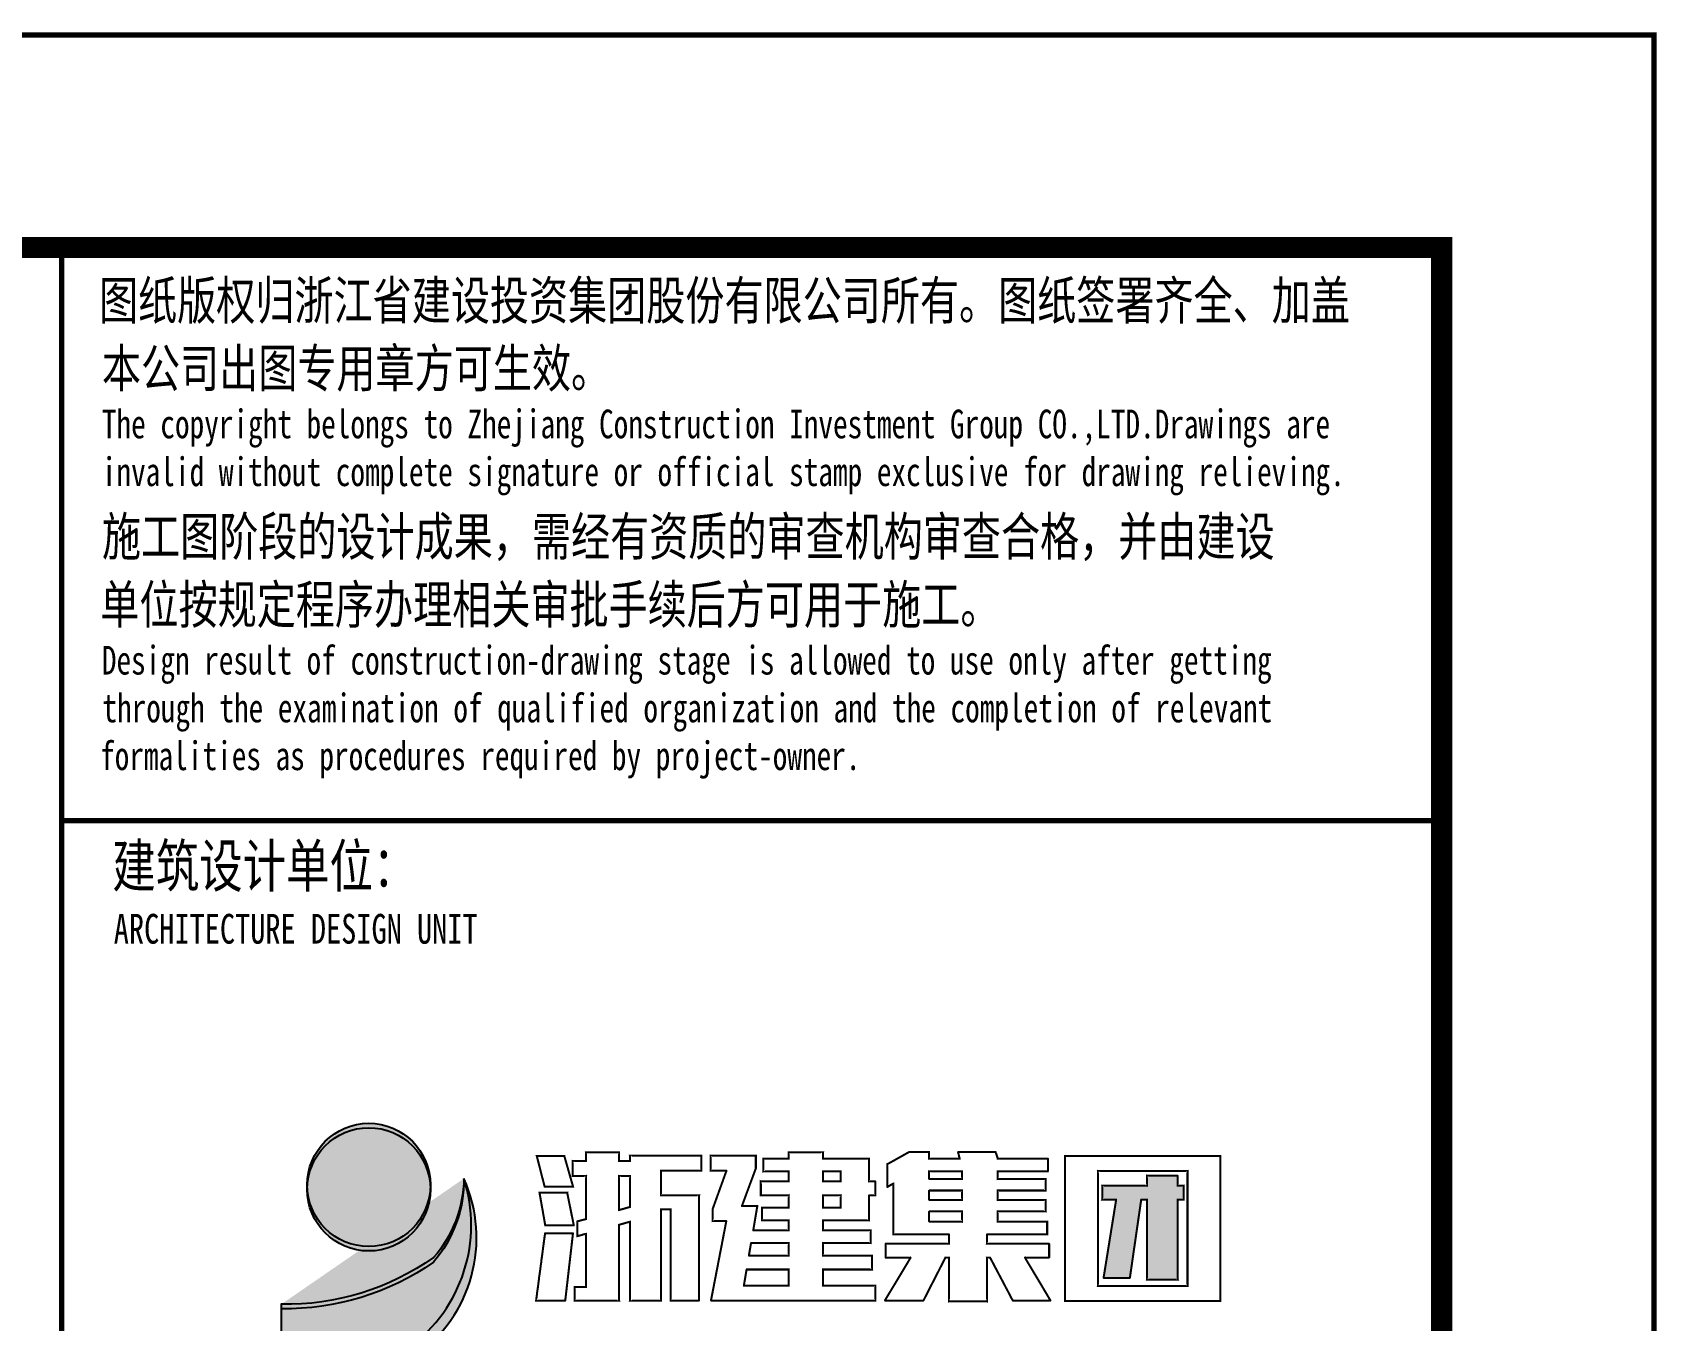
# Model space of a CAD drawing. Extents: x 1738711 to 2346805, y 1189731 to 2516152.
# Drawn here: x 2252608 to 2264082, y 2128229 to 2137328 of the extents above; entities that cross this region are included whole.
import ezdxf
from ezdxf.enums import TextEntityAlignment as Align

# ---------------------------------------------------------------- set-up
doc = ezdxf.new("R2010")
doc.units = 0
doc.header["$LTSCALE"] = 1000
doc.header["$MEASUREMENT"] = 0
doc.layers.add('A-文字', color=7, linetype='Continuous')
doc.layers.add('TK', color=4, linetype='Continuous')
doc.styles.add('宋体', font='SIMSUN.TTF', dxfattribs={"width": 0.75})

# ---------------------------------------------------------------- blocks, each defined once
blk = doc.blocks.new('资质')
h = blk.add_hatch(color=1)
h.dxf.hatch_style = 1
edge = h.paths.add_edge_path()
edge.add_arc((1696.9, 4285.2), 290.3, 0, 360)
h = blk.add_hatch(color=1)
h.dxf.hatch_style = 1
edge = h.paths.add_edge_path()
edge.add_arc((1696.9, 4264.3), 290.3, 0, 360)
h = blk.add_hatch(color=172)
h.dxf.hatch_style = 1
edge = h.paths.add_edge_path()
edge.add_arc((1560.4, 4325.6), 584.4, 319.08682, 358.98375, ccw=False)
edge.add_arc((1304.6, 4938.1), 1215.3, 269.04912, 305.02516, ccw=False)
edge.add_line((1284.4, 3722.9), (1284.4, 3353.1))
edge.add_arc((1232.4, 4706.2), 1354.1, 272.20271, 299.02393)
edge.add_arc((1467.3, 4095.8), 712.1, 306.34315, 377.9475)
h = blk.add_hatch(color=172)
h.dxf.hatch_style = 1
edge = h.paths.add_edge_path()
edge.add_arc((1548.5, 4309), 596.4, -40.47515, 0.59597, ccw=False)
edge.add_arc((1304.6, 4917.2), 1215.3, 269.04912, 305.02516, ccw=False)
edge.add_line((1284.4, 3702), (1284.4, 3332.2))
edge.add_arc((1298.6, 4692.8), 1360.7, 269.4018, 296.99367)
edge.add_arc((1525.2, 4036.2), 679.6, 305.13111, 384.24689)
at = {"layer": 'A-文字'}
h = blk.add_hatch(color=256, dxfattribs=at)
h.dxf.hatch_style = 1
h.paths.add_polyline_path([(5507.1, 4216.2), (5518.1, 4216.2), (5523.6, 4216.2), (5534.1, 4216.2), (5535.2, 4217.3), (5535.2, 4242.5), (5535.2, 4255.3), (5535.2, 4280.4), (5534.1, 4281.5), (5523.8, 4281.5), (5518.5, 4281.5), (5507.1, 4281.5), (5507.1, 4300.2), (5507.1, 4309.2), (5507.1, 4327.2), (5505.5, 4328.9), (5448.8, 4328.9), (5420.5, 4328.9), (5363.8, 4328.9), (5363.7, 4328.3), (5362.4, 4327.6), (5362.4, 4309.8), (5362.4, 4300.6), (5362.4, 4281.5), (5278, 4281.5), (5236.2, 4281.5), (5152.8, 4281.5), (5151.7, 4280.4), (5151.7, 4255.5), (5151.7, 4242.9), (5151.7, 4217.5), (5152.3, 4217.4), (5153, 4216.2), (5178.3, 4216.2), (5191.2, 4216.2), (5217.1, 4216.2), (5217.1, 4214.5), (5216.7, 4212.8), (5215.9, 4208), (5215.5, 4205.6), (5214.7, 4200.8), (5214.5, 4199), (5214.3, 4198), (5214.1, 4196.2), (5213, 4189.8), (5212.5, 4186.6), (5211.4, 4180.2), (5211.1, 4178.3), (5211, 4177.4), (5210.7, 4175.5), (5209.7, 4169.1), (5209.1, 4165.9), (5208.1, 4159.5), (5207.8, 4157.6), (5207.7, 4156.7), (5207.4, 4154.8), (5206.6, 4150), (5206.2, 4147.6), (5205.4, 4142.8), (5205.1, 4141), (5205, 4140), (5204.7, 4138.2), (5203.7, 4131.8), (5203.1, 4128.6), (5202.1, 4122.2), (5201.8, 4120.3), (5201.7, 4119.4), (5201.4, 4117.5), (5200.3, 4111.1), (5199.8, 4107.9), (5198.7, 4101.5), (5198.5, 4099.6), (5198.3, 4098.7), (5198.1, 4096.8), (5197, 4090.4), (5196.5, 4087.2), (5195.4, 4080.8), (5195.1, 4078.9), (5195, 4078), (5194.7, 4076.1), (5193.9, 4071.3), (5193.5, 4068.9), (5192.7, 4064.1), (5192.5, 4062.3), (5192.3, 4061.3), (5192.1, 4059.5), (5191, 4053.1), (5190.5, 4049.9), (5189.4, 4043.5), (5189.1, 4041.6), (5189, 4040.7), (5188.7, 4038.8), (5187.7, 4032.4), (5187.1, 4029.2), (5186.1, 4022.8), (5185.8, 4020.9), (5185.7, 4020), (5185.4, 4018.1), (5184.3, 4011.7), (5183.8, 4008.5), (5182.7, 4002.1), (5182.5, 4000.3), (5182.3, 3999.3), (5182.1, 3997.5), (5181, 3991.1), (5180.5, 3987.9), (5179.4, 3981.5), (5179.1, 3979.6), (5179, 3978.7), (5178.7, 3976.8), (5177.9, 3972), (5177.5, 3969.6), (5176.7, 3964.8), (5176.5, 3962.9), (5176.3, 3962), (5176.1, 3960.1), (5175, 3953.7), (5174.5, 3950.5), (5173.4, 3944.1), (5173.1, 3942.2), (5173, 3941.3), (5172.7, 3939.4), (5171.7, 3933), (5171.1, 3929.8), (5170.1, 3923.4), (5169.8, 3921.6), (5169.7, 3920.6), (5169.4, 3918.8), (5168.3, 3912.4), (5167.8, 3909.2), (5166.7, 3902.8), (5166.5, 3900.9), (5166.3, 3900), (5166.1, 3898.1), (5165.3, 3893.3), (5164.9, 3890.9), (5164.1, 3886.1), (5163.8, 3884.2), (5163.7, 3883.3), (5163.4, 3881.4), (5162.3, 3875), (5161.8, 3871.8), (5160.7, 3865.4), (5160.5, 3863.6), (5160.3, 3862.6), (5160.1, 3860.8), (5159.5, 3857.6), (5159.3, 3856), (5158.7, 3852.8), (5158, 3850.8), (5158, 3849.3), (5159.1, 3847.4), (5207.7, 3847.4), (5232.1, 3847.4), (5280.8, 3847.4), (5282.1, 3848.8), (5284, 3861.8), (5284.9, 3868.4), (5286.8, 3881.4), (5287, 3883), (5287.2, 3883.8), (5287.4, 3885.4), (5290.4, 3906), (5291.8, 3916.2), (5294.8, 3936.8), (5295, 3938.4), (5295.2, 3939.2), (5295.4, 3940.8), (5298.1, 3959.5), (5299.4, 3968.8), (5302.1, 3987.5), (5302.4, 3989.1), (5302.5, 3989.9), (5302.8, 3991.5), (5305.4, 4010.1), (5306.8, 4019.5), (5309.4, 4038.1), (5309.7, 4039.7), (5309.8, 4040.5), (5310.1, 4042.1), (5312.8, 4060.8), (5314.1, 4070.1), (5316.8, 4088.8), (5317, 4090.4), (5317.2, 4091.2), (5317.4, 4092.8), (5320.1, 4111.5), (5321.4, 4120.8), (5324.1, 4139.5), (5324.4, 4141.1), (5324.5, 4141.9), (5324.8, 4143.5), (5327.4, 4162.2), (5328.8, 4171.5), (5331.4, 4190.2), (5331.7, 4191.8), (5331.8, 4192.6), (5332.1, 4194.2), (5333.2, 4201.6), (5333.7, 4205.4), (5334.8, 4212.8), (5334.8, 4214.7), (5335.8, 4216.2), (5346.4, 4216.2), (5351.8, 4216.2), (5362.4, 4216.2), (5362.4, 4065.5), (5362.4, 3990.1), (5362.4, 3839.9), (5363.5, 3838.8), (5420.5, 3838.8), (5449.1, 3838.8), (5505.9, 3838.8), (5507.1, 3841.2), (5507.1, 3990.5), (5507.1, 4065.7)])
at = {"color": 172}
for points in [[(2144.8, 4315.2, -0.175863), (2002.1, 3942.9, -0.158277), (1284.4, 3722.9), (1284.4, 3353.1, 0.117567), (1889.3, 3522.2, 0.323012)], [(2144.8, 4315.2, -0.18115), (2002.1, 3921.9, -0.158277), (1284.4, 3702), (1284.4, 3332.2, 0.120977), (1916.2, 3480.4, 0.359607)]]:
    blk.add_lwpolyline(points, format="xyb", close=True, dxfattribs=at)
at = {"color": 1}
for centre in [(1696.9, 4285.2), (1696.9, 4264.3)]:
    blk.add_circle(centre, 290.3, dxfattribs=at)
at = {"layer": 'A-文字', "const_width": 9.6}
for points in [[(2750.8, 3740.1), (2792.3, 3740.1), (2875.2, 3740.1), (2874.9, 3740.6), (2875.3, 3741.3), (2875.9, 3741.4), (2875.9, 3883.8), (2875.9, 3955.1), (2875.9, 4097.5), (2892.7, 4102.2), (2901.1, 4104.6), (2917.9, 4109.5), (2921.9, 4110.1), (2924, 4110.6), (2927.9, 4111.8), (2927.9, 3963.7), (2927.9, 3889.6), (2927.9, 3741.4), (2928.5, 3741.3), (2928.9, 3740.6), (2928.6, 3740.1), (2985.9, 3740.1), (3014.6, 3740.1), (3071.9, 3740.1), (3071.9, 3740.4), (3072.2, 3740.8), (3072.6, 3740.7), (3072.6, 3912.8), (3072.6, 3998.8), (3072.6, 4170.8), (3091, 4170.8), (3100.2, 4170.8), (3118.6, 4170.8), (3118.6, 3998.8), (3118.6, 3912.8), (3118.6, 3740.7), (3119, 3740.8), (3119.3, 3740.4), (3119.3, 3740.1), (3171.9, 3740.1), (3198.3, 3740.1), (3251, 3740.1), (3251.6, 3740.7), (3252, 3741.1), (3252.6, 3741.7), (3252.6, 3939), (3252.6, 4037.6), (3252.6, 4234.8), (3252, 4234.9), (3251.7, 4235.7), (3252, 4236.2), (3180.5, 4236.2), (3144.7, 4236.2), (3073.3, 4236.2), (3073.3, 4236.6), (3073, 4236.9), (3072.6, 4236.9), (3072.6, 4283), (3072.6, 4306.1), (3072.6, 4352.2), (3148.3, 4352.2), (3186.2, 4352.2), (3262, 4352.2), (3261.9, 4352.6), (3262.3, 4352.9), (3262.6, 4352.9), (3262.6, 4380.9), (3262.6, 4394.9), (3262.6, 4422.9), (3129, 4422.9), (3062.2, 4422.9), (2928.6, 4422.9), (2928.9, 4422.4), (2928.5, 4421.6), (2927.9, 4421.6), (2927.9, 4412.2), (2927.9, 4407.6), (2927.9, 4398.2), (2907.1, 4398.2), (2896.7, 4398.2), (2875.9, 4398.2), (2875.9, 4414), (2875.9, 4421.8), (2875.9, 4437.6), (2875.5, 4437.5), (2875.2, 4437.9), (2875.2, 4438.2), (2813.3, 4438.2), (2782.4, 4438.2), (2720.5, 4438.2), (2720.6, 4437.9), (2720.2, 4437.5), (2719.8, 4437.6), (2719.8, 4421.8), (2719.8, 4414), (2719.8, 4398.2), (2695.3, 4398.2), (2683, 4398.2), (2658.5, 4398.2), (2658.6, 4397.8), (2658.2, 4397.5), (2657.8, 4397.6), (2657.8, 4369.5), (2657.8, 4355.5), (2657.8, 4327.5), (2682.4, 4327.5), (2694.6, 4327.5), (2719.2, 4327.5), (2719.1, 4327.2), (2719.5, 4326.8), (2719.8, 4326.9), (2719.8, 4246.1), (2719.8, 4205.6), (2719.8, 4124.8), (2718.9, 4124.7), (2718.3, 4124.3), (2717.8, 4123.5), (2710.3, 4121.9), (2706.6, 4120.9), (2699.2, 4118.8), (2693, 4117.2), (2689.9, 4116.3), (2683.8, 4114.2), (2682.2, 4114.5), (2681.1, 4114.2), (2679.8, 4113.2), (2679.7, 4112.9), (2679.5, 4112.8), (2679.2, 4112.8), (2679.2, 4085.3), (2679.2, 4071.6), (2679.2, 4044.1), (2686.7, 4045.8), (2690.4, 4046.7), (2697.8, 4048.8), (2706.2, 4051.6), (2710.5, 4052.7), (2719.2, 4054.5), (2719.3, 4054.2), (2719.5, 4054.1), (2719.8, 4054.1), (2719.8, 3954.1), (2719.8, 3904.1), (2719.8, 3804.1), (2698.8, 3804.1), (2688.2, 3804.1), (2667.2, 3804.1), (2667.2, 3803.7), (2666.9, 3803.4), (2666.5, 3803.4), (2666.5, 3783.7), (2666.5, 3773.8), (2666.5, 3754.1), (2666.8, 3754.1), (2666.9, 3754.1), (2667.2, 3754.1), (2667.2, 3748.7), (2667.2, 3746.1), (2667.2, 3740.7), (2667.5, 3740.8), (2667.9, 3740.4), (2667.8, 3740.1)], [(3665.9, 3740.1), (3804.9, 3740.1), (4082.8, 3740.1), (4082.8, 3740.4), (4083.1, 3740.8), (4083.5, 3740.7), (4083.5, 3768.5), (4083.5, 3782.3), (4083.5, 3810.1), (4083.1, 3810), (4082.8, 3810.4), (4082.8, 3810.8), (3984.1, 3810.8), (3934.8, 3810.8), (3836.1, 3810.8), (3836.1, 3841.2), (3836.1, 3856.4), (3836.1, 3886.8), (3928.1, 3886.8), (3974.1, 3886.8), (4066.2, 3886.8), (4066.1, 3887.1), (4066.4, 3887.5), (4066.8, 3887.4), (4066.8, 3913.3), (4066.8, 3926.2), (4066.8, 3952.1), (3974.8, 3952.1), (3928.8, 3952.1), (3836.8, 3952.1), (3836.8, 3952.5), (3836.5, 3952.8), (3836.1, 3952.8), (3836.1, 3976), (3836.1, 3987.6), (3836.1, 4010.8), (3836.5, 4010.7), (3836.8, 4011.1), (3836.8, 4011.5), (3925.9, 4011.5), (3970.4, 4011.5), (4059.5, 4011.5), (4059.4, 4011.8), (4059.8, 4012.2), (4060.2, 4012.1), (4060.2, 4035.3), (4060.2, 4046.9), (4060.2, 4070.1), (4059.8, 4070.1), (4059.4, 4070.4), (4059.5, 4070.8), (3970.4, 4070.8), (3925.9, 4070.8), (3836.8, 4070.8), (3836.8, 4071.2), (3836.5, 4071.5), (3836.1, 4071.5), (3836.1, 4090.2), (3836.1, 4099.5), (3836.1, 4118.2), (3922.5, 4118.2), (3965.7, 4118.2), (4052.1, 4118.2), (4052.1, 4118.5), (4052.4, 4118.9), (4052.8, 4118.8), (4052.8, 4165.1), (4052.8, 4188.2), (4052.8, 4234.5), (4053.5, 4235.2), (4053.8, 4235.5), (4054.5, 4236.2), (4065.8, 4236.2), (4071.5, 4236.2), (4082.8, 4236.2), (4082.8, 4236.6), (4083.1, 4236.9), (4083.5, 4236.9), (4083.5, 4262.1), (4083.5, 4274.7), (4083.5, 4299.9), (4082.8, 4300.5), (4082.5, 4300.9), (4081.8, 4301.5), (4070.5, 4301.5), (4064.8, 4301.5), (4053.5, 4301.5), (4053.5, 4301.9), (4053.2, 4302.3), (4052.8, 4302.2), (4052.8, 4344.6), (4052.8, 4365.8), (4052.8, 4408.2), (4052.4, 4408.2), (4052.1, 4408.5), (4052.1, 4408.9), (3965.7, 4408.9), (3922.5, 4408.9), (3836.1, 4408.9), (3836.1, 4420.4), (3836.1, 4426.1), (3836.1, 4437.6), (3835.5, 4437.6), (3835.1, 4438.4), (3835.4, 4438.9), (3771.4, 4438.9), (3739.4, 4438.9), (3675.4, 4438.9), (3675.5, 4438.5), (3675.1, 4438.2), (3674.7, 4438.2), (3674.7, 4426.5), (3674.7, 4420.6), (3674.7, 4408.9), (3627.3, 4408.9), (3603.5, 4408.9), (3556, 4408.9), (3556.1, 4408.5), (3555.7, 4408.2), (3555.4, 4408.2), (3555.4, 4384.8), (3555.4, 4373), (3555.4, 4349.5), (3555.7, 4349.6), (3556.1, 4349.2), (3556, 4348.9), (3603.5, 4348.9), (3627.3, 4348.9), (3674.7, 4348.9), (3674.7, 4329.9), (3674.7, 4320.5), (3674.7, 4301.5), (3622.7, 4301.5), (3596.7, 4301.5), (3544.7, 4301.5), (3544.6, 4300.9), (3543.9, 4300.6), (3543.4, 4300.9), (3543.4, 4275), (3543.4, 4262.1), (3543.4, 4236.2), (3595.4, 4236.2), (3621.4, 4236.2), (3673.4, 4236.2), (3673.5, 4235.6), (3674.2, 4235.2), (3674.7, 4235.5), (3674.7, 4212.6), (3674.7, 4201.1), (3674.7, 4178.2), (3624.3, 4178.2), (3599.1, 4178.2), (3548.7, 4178.2), (3548.7, 4154.4), (3548.7, 4142.6), (3548.7, 4118.8), (3549.1, 4118.9), (3549.4, 4118.5), (3549.4, 4118.2), (3599.5, 4118.2), (3624.6, 4118.2), (3674.7, 4118.2), (3674.7, 4099.5), (3674.7, 4090.2), (3674.7, 4071.5), (3674.4, 4071.5), (3674, 4071.2), (3674.1, 4070.8), (3607.9, 4070.8), (3574.8, 4070.8), (3508.7, 4070.8), (3507.9, 4072.2), (3507.8, 4073.3), (3508.4, 4074.8), (3513.2, 4103.6), (3515.6, 4118), (3520.4, 4146.8), (3520.6, 4148.2), (3520.8, 4148.8), (3521, 4150.2), (3523.2, 4163), (3524.2, 4169.4), (3526.4, 4182.2), (3526.7, 4183.5), (3526.7, 4184.2), (3526.7, 4185.5), (3498.2, 4185.5), (3483.9, 4185.5), (3455.3, 4185.5), (3454.8, 4186.1), (3454.6, 4186.8), (3455, 4187.5), (3480.9, 4257.7), (3493.9, 4292.8), (3520, 4362.9), (3520, 4386.9), (3520, 4398.9), (3520, 4422.9), (3434.9, 4422.9), (3392.4, 4422.9), (3307.3, 4422.9), (3307.4, 4422.5), (3307, 4422.2), (3306.6, 4422.2), (3306.6, 4394.5), (3306.6, 4380.6), (3306.6, 4352.9), (3307, 4352.9), (3307.4, 4352.6), (3307.3, 4352.2), (3336.7, 4352.2), (3351.3, 4352.2), (3380.7, 4352.2), (3381.3, 4351.7), (3381.5, 4350.9), (3381, 4350.2), (3378.3, 4343), (3377, 4339.4), (3374.3, 4332.2), (3373.3, 4329), (3372.7, 4327.4), (3371.7, 4324.2), (3370.3, 4320.7), (3369.7, 4319), (3368.3, 4315.5), (3367.3, 4312.3), (3366.7, 4310.7), (3365.7, 4307.5), (3363.3, 4301.1), (3362.1, 4297.9), (3359.7, 4291.5), (3358.6, 4288.3), (3358.1, 4286.7), (3357, 4283.5), (3355.7, 4280.1), (3355, 4278.3), (3353.7, 4274.9), (3352.6, 4271.7), (3352.1, 4270.1), (3351, 4266.9), (3348.6, 4260.5), (3347.4, 4257.3), (3345, 4250.9), (3343.9, 4247.7), (3343.4, 4246.1), (3342.3, 4242.9), (3339.9, 4236.5), (3338.7, 4233.2), (3336.3, 4226.8), (3335.3, 4223.6), (3334.7, 4222), (3333.7, 4218.8), (3332.3, 4215.4), (3331.7, 4213.6), (3330.3, 4210.2), (3329.3, 4207), (3328.7, 4205.4), (3327.6, 4202.2), (3325.2, 4195.8), (3324, 4192.6), (3321.6, 4186.2), (3320.6, 4183), (3320, 4181.4), (3319, 4178.2), (3317.9, 4175.7), (3317.4, 4174.4), (3316.6, 4171.8), (3316.6, 4149.3), (3316.6, 4138), (3316.6, 4115.5), (3317, 4115.6), (3317.4, 4115.2), (3317.3, 4114.8), (3342.4, 4114.8), (3354.9, 4114.8), (3380, 4114.8), (3380.8, 4114.1), (3381, 4113), (3380.3, 4112.2), (3379.9, 4110.6), (3379.8, 4109.8), (3379.7, 4108.2), (3378.3, 4101.5), (3377.7, 4098.2), (3376.3, 4091.5), (3376.1, 4089.9), (3375.9, 4089.1), (3375.7, 4087.5), (3374.3, 4080.8), (3373.7, 4077.5), (3372.3, 4070.8), (3372.1, 4069.2), (3371.9, 4068.4), (3371.7, 4066.8), (3370.6, 4061.5), (3370.1, 4058.8), (3369, 4053.5), (3368.7, 4051.9), (3368.6, 4051.1), (3368.3, 4049.5), (3367, 4042.8), (3366.3, 4039.5), (3365, 4032.8), (3364.7, 4031.2), (3364.6, 4030.4), (3364.3, 4028.8), (3363.3, 4023.5), (3362.7, 4020.8), (3361.7, 4015.5), (3361.4, 4013.9), (3361.3, 4013.1), (3361, 4011.5), (3359.7, 4004.8), (3359, 4001.5), (3357.7, 3994.8), (3357.4, 3993.2), (3357.3, 3992.4), (3357, 3990.8), (3355.7, 3984.1), (3355, 3980.8), (3353.7, 3974.1), (3353.4, 3972.5), (3353.3, 3971.7), (3353, 3970.1), (3351.9, 3964.8), (3351.4, 3962.1), (3350.3, 3956.8), (3350.1, 3955.2), (3349.9, 3954.4), (3349.7, 3952.8), (3348.3, 3946.1), (3347.7, 3942.8), (3346.3, 3936.1), (3346.1, 3934.5), (3345.9, 3933.7), (3345.7, 3932.1), (3344.3, 3925.4), (3343.7, 3922.1), (3342.3, 3915.4), (3342.1, 3913.8), (3341.9, 3913), (3341.7, 3911.4), (3340.6, 3906.1), (3340.1, 3903.4), (3339, 3898.1), (3338.7, 3896.5), (3338.6, 3895.7), (3338.3, 3894.1), (3337, 3887.4), (3336.3, 3884.1), (3335, 3877.4), (3334.7, 3875.8), (3334.6, 3875), (3334.3, 3873.4), (3333.3, 3868.1), (3332.7, 3865.4), (3331.7, 3860.1), (3331.4, 3858.5), (3331.3, 3857.7), (3331, 3856.1), (3329.7, 3849.4), (3329, 3846.1), (3327.6, 3839.4), (3327.4, 3837.8), (3327.2, 3837), (3327, 3835.4), (3325.6, 3828.8), (3325, 3825.4), (3323.6, 3818.8), (3323.4, 3817.2), (3323.2, 3816.4), (3323, 3814.8), (3321.9, 3809.4), (3321.4, 3806.8), (3320.3, 3801.4), (3320, 3799.8), (3319.9, 3799), (3319.6, 3797.4), (3318.3, 3790.7), (3317.6, 3787.4), (3316.3, 3780.7), (3316, 3779.1), (3315.9, 3778.3), (3315.6, 3776.7), (3314.3, 3770.1), (3313.6, 3766.7), (3312.3, 3760.1), (3312, 3758.5), (3311.9, 3757.7), (3311.6, 3756.1), (3310.6, 3750.7), (3310, 3748.1), (3309, 3742.7), (3309, 3741.8), (3309.4, 3741.1), (3310.3, 3740.7), (3341.4, 3740.7), (3356.9, 3740.7), (3388, 3740.7), (3388, 3740.5), (3388, 3740.3), (3388, 3740.1)], [(4501.3, 3737.4), (4536.5, 3737.4), (4606.9, 3737.4), (4607, 3738), (4607.8, 3738.4), (4608.3, 3738.1), (4608.3, 3819.7), (4608.3, 3860.5), (4608.3, 3942.1), (4608.6, 3942.1), (4609, 3942.4), (4608.9, 3942.8), (4614.4, 3942.8), (4617.1, 3942.8), (4622.6, 3942.8), (4623.7, 3941.5), (4624.3, 3940.8), (4625.3, 3939.4), (4627.4, 3935.2), (4628.5, 3933), (4630.6, 3928.8), (4630.9, 3928.5), (4631, 3928.4), (4631.3, 3928.1), (4633.4, 3923.8), (4634.5, 3921.7), (4636.6, 3917.4), (4636.9, 3917.2), (4637, 3917), (4637.3, 3916.8), (4639.7, 3912), (4640.9, 3909.6), (4643.3, 3904.8), (4643.5, 3904.5), (4643.7, 3904.4), (4643.9, 3904.1), (4646.1, 3899.8), (4647.2, 3897.7), (4649.3, 3893.4), (4649.6, 3893.2), (4649.7, 3893), (4650, 3892.8), (4652.1, 3888.5), (4653.2, 3886.4), (4655.3, 3882.1), (4655.6, 3881.8), (4655.7, 3881.7), (4656, 3881.4), (4658.1, 3877.2), (4659.2, 3875), (4661.3, 3870.8), (4661.6, 3870.5), (4661.7, 3870.4), (4662, 3870.1), (4664.1, 3865.8), (4665.2, 3863.7), (4667.3, 3859.4), (4667.6, 3859.2), (4667.7, 3859), (4668, 3858.8), (4670.4, 3854), (4671.6, 3851.6), (4674, 3846.8), (4674.2, 3846.5), (4674.4, 3846.4), (4674.6, 3846.1), (4676.8, 3841.8), (4677.8, 3839.7), (4680, 3835.4), (4680.2, 3835.2), (4680.4, 3835), (4680.6, 3834.8), (4682.8, 3830.5), (4683.8, 3828.4), (4686, 3824.1), (4686.2, 3823.8), (4686.4, 3823.7), (4686.6, 3823.4), (4688.8, 3819.2), (4689.8, 3817), (4692, 3812.8), (4692.2, 3812.5), (4692.4, 3812.4), (4692.6, 3812.1), (4695, 3807.3), (4696.2, 3804.9), (4698.6, 3800.1), (4698.9, 3799.8), (4699, 3799.7), (4699.3, 3799.4), (4701.4, 3795.1), (4702.5, 3793), (4704.6, 3788.7), (4704.9, 3788.5), (4705, 3788.3), (4705.3, 3788.1), (4707.4, 3783.8), (4708.5, 3781.7), (4710.6, 3777.4), (4710.9, 3777.1), (4711, 3777), (4711.3, 3776.7), (4713.4, 3772.5), (4714.5, 3770.3), (4716.6, 3766.1), (4716.9, 3765.8), (4717, 3765.7), (4717.3, 3765.4), (4719.4, 3761.1), (4720.5, 3759), (4722.6, 3754.7), (4725.6, 3749), (4727.2, 3746.2), (4730.6, 3740.7), (4800.7, 3740.7), (4835.7, 3740.7), (4905.7, 3740.7), (4905.7, 3740.4), (4906.1, 3740.3), (4906.3, 3740.4), (4907.2, 3740.9), (4907.3, 3742.1), (4906.7, 3742.7), (4859.8, 3821.8), (4836.2, 3861.3), (4789, 3940.1), (4788.8, 3940.9), (4788.7, 3941.3), (4788.6, 3942.1), (4789.1, 3942.5), (4789.2, 3942.9), (4789, 3943.5), (4789.5, 3943.8), (4790.3, 3943.4), (4790.3, 3942.8), (4834.2, 3942.8), (4856.1, 3942.8), (4900, 3942.8), (4900.7, 3943.5), (4901, 3943.8), (4901.7, 3944.5), (4901.7, 3969.5), (4901.7, 3982.1), (4901.7, 4007.1), (4901, 4007.8), (4900.7, 4008.1), (4900, 4008.8), (4783.6, 4008.8), (4725.4, 4008.8), (4608.9, 4008.8), (4609, 4009.2), (4608.6, 4009.5), (4608.3, 4009.5), (4608.3, 4026.1), (4608.3, 4034.5), (4608.3, 4051.1), (4608.9, 4051.8), (4609.3, 4052.1), (4609.9, 4052.8), (4722.9, 4052.8), (4779.4, 4052.8), (4892.3, 4052.8), (4892.3, 4076.5), (4892.3, 4088.4), (4892.3, 4112.2), (4799.5, 4112.2), (4753.1, 4112.2), (4660.3, 4112.2), (4660.3, 4112.5), (4660, 4112.9), (4659.6, 4112.8), (4659.6, 4131.5), (4659.6, 4140.8), (4659.6, 4159.5), (4660, 4159.4), (4660.3, 4159.8), (4660.3, 4160.2), (4749.9, 4160.2), (4794.7, 4160.2), (4884.3, 4160.2), (4884.3, 4160.5), (4884.6, 4160.9), (4885, 4160.8), (4885, 4181.9), (4885, 4192.4), (4885, 4213.5), (4884.6, 4213.4), (4884.3, 4213.8), (4884.3, 4214.2), (4794.7, 4214.2), (4749.9, 4214.2), (4660.3, 4214.2), (4660.3, 4214.6), (4660, 4214.9), (4659.6, 4214.8), (4659.6, 4232.2), (4659.6, 4240.9), (4659.6, 4258.2), (4660, 4258.1), (4660.3, 4258.5), (4660.3, 4258.9), (4749.9, 4258.9), (4794.7, 4258.9), (4884.3, 4258.9), (4884.3, 4259.2), (4884.6, 4259.6), (4885, 4259.5), (4885, 4280.6), (4885, 4291.1), (4885, 4312.2), (4884.6, 4312.1), (4884.3, 4312.5), (4884.3, 4312.9), (4794.7, 4312.9), (4749.9, 4312.9), (4660.3, 4312.9), (4660.3, 4313.2), (4660, 4313.6), (4659.6, 4313.5), (4659.6, 4327.7), (4659.6, 4334.7), (4659.6, 4348.9), (4753.8, 4348.9), (4800.9, 4348.9), (4895, 4348.9), (4895.3, 4350.3), (4895.6, 4351), (4896.3, 4352.2), (4896.3, 4374.2), (4896.3, 4385.2), (4896.3, 4407.2), (4895.7, 4407.9), (4895.3, 4408.2), (4894.7, 4408.9), (4800.7, 4408.9), (4753.6, 4408.9), (4659.6, 4408.9), (4659.6, 4409.4), (4659.5, 4409.7), (4659.3, 4410.2), (4656.1, 4419.8), (4654.5, 4424.6), (4651.3, 4434.2), (4650.4, 4436.4), (4650, 4437.5), (4649, 4439.6), (4578.8, 4439.6), (4543.7, 4439.6), (4473.6, 4439.6), (4473, 4439), (4472.9, 4438.3), (4473.2, 4437.6), (4474.9, 4430.6), (4475.7, 4427.2), (4477.2, 4420.2), (4478, 4417), (4478.4, 4415.4), (4479.2, 4412.2), (4479.6, 4410.9), (4479.7, 4410.2), (4479.6, 4408.9), (4422.5, 4408.9), (4394, 4408.9), (4336.9, 4408.9), (4336.9, 4409.3), (4336.6, 4409.6), (4336.2, 4409.6), (4336.2, 4421.6), (4336.2, 4427.6), (4336.2, 4439.6), (4298.1, 4439.6), (4279, 4439.6), (4240.9, 4439.6), (4200.3, 4416.9), (4180.1, 4405.5), (4139.5, 4382.9), (4139.8, 4382.4), (4139.4, 4381.6), (4138.8, 4381.5), (4138.8, 4339.4), (4138.8, 4318.3), (4138.8, 4276.2), (4140.5, 4275.9), (4141.5, 4276.2), (4142.8, 4277.2), (4152.4, 4283.2), (4157.4, 4286.1), (4167.5, 4291.2), (4167.7, 4290.9), (4167.9, 4290.8), (4168.2, 4290.9), (4168.2, 4195.9), (4168.2, 4148.4), (4168.2, 4053.5), (4168.5, 4053.5), (4168.9, 4053.2), (4168.8, 4052.8), (4272.5, 4052.8), (4324.3, 4052.8), (4427.9, 4052.8), (4428.6, 4052.1), (4428.9, 4051.8), (4429.6, 4051.1), (4429.6, 4034.5), (4429.6, 4026.1), (4429.6, 4009.5), (4429.2, 4009.5), (4428.8, 4009.2), (4428.9, 4008.8), (4310.5, 4008.8), (4251.3, 4008.8), (4132.8, 4008.8), (4132.7, 4007.8), (4132.3, 4007.3), (4131.5, 4006.8), (4131.5, 3982), (4131.5, 3969.6), (4131.5, 3944.8), (4132.3, 3944.3), (4132.7, 3943.7), (4132.8, 3942.8), (4178.4, 3942.8), (4201.2, 3942.8), (4246.9, 3942.8), (4246.9, 3943.1), (4247.3, 3943.3), (4247.5, 3943.1), (4248.3, 3942.7), (4248.5, 3941.5), (4247.9, 3940.8), (4200.4, 3861.5), (4176.6, 3821.9), (4128.8, 3742.7), (4128.7, 3741.9), (4128.9, 3741.4), (4129.5, 3740.7), (4201.1, 3740.7), (4236.9, 3740.7), (4308.5, 3740.7), (4309.3, 3741.5), (4309.7, 3741.9), (4310.5, 3742.7), (4314, 3749.7), (4315.7, 3753.1), (4319.2, 3760.1), (4319.5, 3760.3), (4319.6, 3760.5), (4319.9, 3760.7), (4325.5, 3771.9), (4328.3, 3777.5), (4333.9, 3788.7), (4334.1, 3789), (4334.3, 3789.1), (4334.5, 3789.4), (4339.9, 3800.1), (4342.5, 3805.4), (4347.9, 3816.1), (4348.1, 3816.4), (4348.3, 3816.5), (4348.5, 3816.8), (4354.2, 3828), (4357, 3833.6), (4362.6, 3844.8), (4362.8, 3845), (4363, 3845.2), (4363.2, 3845.4), (4368.6, 3856.1), (4371.2, 3861.4), (4376.6, 3872.1), (4376.8, 3872.4), (4377, 3872.5), (4377.2, 3872.8), (4382.8, 3884), (4385.6, 3889.6), (4391.2, 3900.8), (4391.5, 3901), (4391.6, 3901.2), (4391.9, 3901.4), (4397.2, 3912.1), (4399.9, 3917.4), (4405.2, 3928.1), (4405.5, 3928.4), (4405.6, 3928.5), (4405.9, 3928.8), (4408.6, 3934.1), (4409.9, 3936.8), (4412.6, 3942.1), (4412.8, 3942.3), (4412.9, 3942.5), (4412.9, 3942.8), (4419.3, 3942.8), (4422.5, 3942.8), (4428.9, 3942.8), (4428.8, 3942.4), (4429.2, 3942.1), (4429.6, 3942.1), (4429.6, 3860.5), (4429.6, 3819.7), (4429.6, 3738.1), (4430.1, 3738.4), (4430.8, 3738), (4430.9, 3737.4)], [(2578.6, 4277.5), (2605.4, 4277.5), (2658.8, 4277.5), (2657.7, 4282.4), (2657, 4284.8), (2655.5, 4289.5), (2653.9, 4295.1), (2653.1, 4297.9), (2651.5, 4303.5), (2649.9, 4309.1), (2649.1, 4311.9), (2647.5, 4317.5), (2645.9, 4323.1), (2645.1, 4325.9), (2643.5, 4331.5), (2641.9, 4337.1), (2641.1, 4340), (2639.5, 4345.5), (2637.9, 4351.2), (2637.1, 4354), (2635.5, 4359.5), (2634.5, 4364.2), (2633.8, 4366.5), (2631.8, 4370.9), (2631.9, 4372.8), (2631.7, 4373.8), (2630.8, 4375.5), (2629.3, 4381.2), (2628.5, 4384), (2626.8, 4389.6), (2625.3, 4395.2), (2624.5, 4398), (2622.8, 4403.6), (2621.3, 4409.2), (2620.5, 4412), (2618.8, 4417.6), (2618.3, 4419.1), (2618.1, 4419.9), (2617.8, 4421.6), (2565.9, 4421.6), (2540, 4421.6), (2488.1, 4421.6), (2488.3, 4421), (2488.3, 4420.8), (2488.5, 4420.2), (2489.9, 4414.4), (2490.7, 4411.4), (2492.1, 4405.6), (2492.4, 4404.8), (2492.5, 4404.4), (2492.8, 4403.6), (2495.5, 4392.9), (2496.8, 4387.6), (2499.5, 4376.9), (2499.7, 4376.1), (2499.9, 4375.7), (2500.1, 4374.9), (2503.1, 4363.1), (2504.5, 4357.3), (2507.5, 4345.5), (2507.7, 4344.7), (2507.9, 4344.3), (2508.1, 4343.5), (2510.8, 4332.9), (2512.1, 4327.5), (2514.8, 4316.9), (2515.1, 4316.1), (2515.2, 4315.7), (2515.5, 4314.9), (2518.4, 4303.1), (2519.9, 4297.3), (2522.8, 4285.5), (2523.7, 4282.3), (2524.2, 4280.7), (2525.1, 4277.5)], [(5268.8, 3738.7), (5415.4, 3738.7), (5708.5, 3738.7), (5708.5, 4011.9), (5708.5, 4148.4), (5708.5, 4421.6), (5415.4, 4421.6), (5268.8, 4421.6), (4975.7, 4421.6), (4975.7, 4148.4), (4975.7, 4011.9), (4975.7, 3738.7)], [(2879.9, 4168.2), (2881.2, 4168.5), (2883.9, 4169.2), (2898.3, 4173.2), (2905.5, 4175.3), (2919.9, 4179.5), (2921.8, 4179.4), (2922.9, 4179.6), (2924.6, 4180.5), (2925.9, 4180.8), (2926.6, 4181), (2927.9, 4181.5), (2927.9, 4239.7), (2927.9, 4268.7), (2927.9, 4326.9), (2927.5, 4326.8), (2927.2, 4327.2), (2927.2, 4327.5), (2907, 4327.5), (2896.8, 4327.5), (2876.5, 4327.5), (2876.6, 4327.2), (2876.3, 4326.8), (2875.9, 4326.9), (2875.9, 4263), (2875.9, 4231), (2875.9, 4167.2), (2876.4, 4167.3), (2876.7, 4167.4), (2877.2, 4167.5)], [(3869.4, 4301.5), (3886.1, 4301.5), (3919.5, 4301.5), (3919.5, 4320.5), (3919.5, 4329.9), (3919.5, 4348.9), (3886.1, 4348.9), (3869.4, 4348.9), (3836.1, 4348.9), (3836.1, 4329.9), (3836.1, 4320.5), (3836.1, 4301.5)], [(4399.1, 4312.9), (4429.7, 4312.9), (4490.9, 4312.9), (4490.9, 4313.2), (4491.2, 4313.6), (4491.6, 4313.5), (4491.6, 4327.7), (4491.6, 4334.7), (4491.6, 4348.9), (4429.7, 4348.9), (4398.8, 4348.9), (4336.9, 4348.9), (4336.9, 4348.5), (4336.6, 4348.1), (4336.2, 4348.2), (4336.2, 4334.7), (4336.2, 4328), (4336.2, 4314.5), (4336.9, 4313.9), (4337.2, 4313.5), (4337.9, 4312.9)], [(5300, 3809.4), (5384.2, 3809.4), (5552.5, 3809.4), (5552.4, 3809.8), (5552.8, 3810.1), (5553.2, 3810.1), (5553.2, 4026.1), (5553.2, 4134.2), (5553.2, 4350.2), (5552.8, 4350.1), (5552.4, 4350.5), (5552.5, 4350.9), (5384.2, 4350.9), (5300, 4350.9), (5131.7, 4350.9), (5131.8, 4350.5), (5131.4, 4350.1), (5131.1, 4350.2), (5131.1, 4134.2), (5131.1, 4026.1), (5131.1, 3810.1), (5131.4, 3810.1), (5131.8, 3809.8), (5131.7, 3809.4)], [(5420.5, 3838.8), (5449.1, 3838.8), (5506.5, 3838.8), (5506.2, 3839.3), (5506.6, 3840), (5507.1, 3840.1), (5507.1, 3990.5), (5507.1, 4065.7), (5507.1, 4216.2), (5518.1, 4216.2), (5523.6, 4216.2), (5534.5, 4216.2), (5534.4, 4216.6), (5534.8, 4216.9), (5535.2, 4216.8), (5535.2, 4242.5), (5535.2, 4255.3), (5535.2, 4280.9), (5534.8, 4280.8), (5534.4, 4281.2), (5534.5, 4281.5), (5523.8, 4281.5), (5518.5, 4281.5), (5507.8, 4281.5), (5507.9, 4281.9), (5507.5, 4282.3), (5507.1, 4282.2), (5507.1, 4300.2), (5507.1, 4309.2), (5507.1, 4327.2), (5506.5, 4327.9), (5506.1, 4328.2), (5505.5, 4328.9), (5448.8, 4328.9), (5420.5, 4328.9), (5363.8, 4328.9), (5363.7, 4328.3), (5363, 4327.9), (5362.4, 4328.2), (5362.4, 4309.8), (5362.4, 4300.6), (5362.4, 4282.2), (5362.1, 4282.3), (5361.7, 4281.9), (5361.8, 4281.5), (5278, 4281.5), (5236.2, 4281.5), (5152.4, 4281.5), (5152.5, 4281.2), (5152.1, 4280.8), (5151.7, 4280.9), (5151.7, 4255.5), (5151.7, 4242.9), (5151.7, 4217.5), (5152.3, 4217.4), (5152.7, 4216.7), (5152.4, 4216.2), (5178.3, 4216.2), (5191.2, 4216.2), (5217.1, 4216.2), (5217.1, 4214.8), (5217, 4214.2), (5216.7, 4212.8), (5215.9, 4208), (5215.5, 4205.6), (5214.7, 4200.8), (5214.5, 4199), (5214.3, 4198), (5214.1, 4196.2), (5213, 4189.8), (5212.5, 4186.6), (5211.4, 4180.2), (5211.1, 4178.3), (5211, 4177.4), (5210.7, 4175.5), (5209.7, 4169.1), (5209.1, 4165.9), (5208.1, 4159.5), (5207.8, 4157.6), (5207.7, 4156.7), (5207.4, 4154.8), (5206.6, 4150), (5206.2, 4147.6), (5205.4, 4142.8), (5205.1, 4141), (5205, 4140), (5204.7, 4138.2), (5203.7, 4131.8), (5203.1, 4128.6), (5202.1, 4122.2), (5201.8, 4120.3), (5201.7, 4119.4), (5201.4, 4117.5), (5200.3, 4111.1), (5199.8, 4107.9), (5198.7, 4101.5), (5198.5, 4099.6), (5198.3, 4098.7), (5198.1, 4096.8), (5197, 4090.4), (5196.5, 4087.2), (5195.4, 4080.8), (5195.1, 4078.9), (5195, 4078), (5194.7, 4076.1), (5193.9, 4071.3), (5193.5, 4068.9), (5192.7, 4064.1), (5192.5, 4062.3), (5192.3, 4061.3), (5192.1, 4059.5), (5191, 4053.1), (5190.5, 4049.9), (5189.4, 4043.5), (5189.1, 4041.6), (5189, 4040.7), (5188.7, 4038.8), (5187.7, 4032.4), (5187.1, 4029.2), (5186.1, 4022.8), (5185.8, 4020.9), (5185.7, 4020), (5185.4, 4018.1), (5184.3, 4011.7), (5183.8, 4008.5), (5182.7, 4002.1), (5182.5, 4000.3), (5182.3, 3999.3), (5182.1, 3997.5), (5181, 3991.1), (5180.5, 3987.9), (5179.4, 3981.5), (5179.1, 3979.6), (5179, 3978.7), (5178.7, 3976.8), (5177.9, 3972), (5177.5, 3969.6), (5176.7, 3964.8), (5176.5, 3962.9), (5176.3, 3962), (5176.1, 3960.1), (5175, 3953.7), (5174.5, 3950.5), (5173.4, 3944.1), (5173.1, 3942.2), (5173, 3941.3), (5172.7, 3939.4), (5171.7, 3933), (5171.1, 3929.8), (5170.1, 3923.4), (5169.8, 3921.6), (5169.7, 3920.6), (5169.4, 3918.8), (5168.3, 3912.4), (5167.8, 3909.2), (5166.7, 3902.8), (5166.5, 3900.9), (5166.3, 3900), (5166.1, 3898.1), (5165.3, 3893.3), (5164.9, 3890.9), (5164.1, 3886.1), (5163.8, 3884.2), (5163.7, 3883.3), (5163.4, 3881.4), (5162.3, 3875), (5161.8, 3871.8), (5160.7, 3865.4), (5160.5, 3863.6), (5160.3, 3862.6), (5160.1, 3860.8), (5159.5, 3857.6), (5159.3, 3856), (5158.7, 3852.8), (5158, 3850.8), (5158, 3849.3), (5159.1, 3847.4), (5207.7, 3847.4), (5232.1, 3847.4), (5280.8, 3847.4), (5281.3, 3848), (5281.6, 3848.2), (5282.1, 3848.8), (5284, 3861.8), (5284.9, 3868.4), (5286.8, 3881.4), (5287, 3883), (5287.2, 3883.8), (5287.4, 3885.4), (5290.4, 3906), (5291.8, 3916.2), (5294.8, 3936.8), (5295, 3938.4), (5295.2, 3939.2), (5295.4, 3940.8), (5298.1, 3959.5), (5299.4, 3968.8), (5302.1, 3987.5), (5302.4, 3989.1), (5302.5, 3989.9), (5302.8, 3991.5), (5305.4, 4010.1), (5306.8, 4019.5), (5309.4, 4038.1), (5309.7, 4039.7), (5309.8, 4040.5), (5310.1, 4042.1), (5312.8, 4060.8), (5314.1, 4070.1), (5316.8, 4088.8), (5317, 4090.4), (5317.2, 4091.2), (5317.4, 4092.8), (5320.1, 4111.5), (5321.4, 4120.8), (5324.1, 4139.5), (5324.4, 4141.1), (5324.5, 4141.9), (5324.8, 4143.5), (5327.4, 4162.2), (5328.8, 4171.5), (5331.4, 4190.2), (5331.7, 4191.8), (5331.8, 4192.6), (5332.1, 4194.2), (5333.2, 4201.6), (5333.7, 4205.4), (5334.8, 4212.8), (5334.8, 4214.2), (5335, 4215), (5335.8, 4216.2), (5346.4, 4216.2), (5351.8, 4216.2), (5362.4, 4216.2), (5362.4, 4065.5), (5362.4, 3990.1), (5362.4, 3839.4), (5362.8, 3839.5), (5363.2, 3839.1), (5363.1, 3838.8)], [(2581.8, 4094.2), (2608.5, 4094.2), (2661.8, 4094.2), (2662.5, 4094.6), (2662.6, 4095.5), (2662.2, 4096.2), (2659.2, 4110.8), (2657.8, 4118.2), (2654.8, 4132.8), (2654.6, 4133.9), (2654.4, 4134.4), (2654.2, 4135.5), (2650.2, 4155.5), (2648.2, 4165.5), (2644.2, 4185.5), (2643.9, 4186.6), (2643.8, 4187.1), (2643.5, 4188.2), (2639.5, 4208.2), (2637.5, 4218.2), (2633.5, 4238.2), (2633.2, 4239.3), (2633.1, 4239.8), (2632.8, 4240.9), (2632.3, 4243.5), (2632, 4244.9), (2631.5, 4247.5), (2631.2, 4247.7), (2631.1, 4247.9), (2631.2, 4248.2), (2579.1, 4248.2), (2553.1, 4248.2), (2501.1, 4248.2), (2501.2, 4247.1), (2501.2, 4246.6), (2501.5, 4245.5), (2502, 4242.3), (2502.3, 4240.7), (2502.8, 4237.5), (2503.1, 4236.2), (2503.2, 4235.5), (2503.5, 4234.2), (2504, 4231), (2504.3, 4229.4), (2504.8, 4226.2), (2505.1, 4224.8), (2505.2, 4224.2), (2505.5, 4222.8), (2506, 4219.6), (2506.3, 4218), (2506.8, 4214.8), (2507.6, 4210.6), (2508, 4208.4), (2508.8, 4204.2), (2509.3, 4201), (2509.6, 4199.4), (2510.1, 4196.2), (2510.4, 4194.8), (2510.5, 4194.2), (2510.8, 4192.8), (2511.3, 4189.6), (2511.6, 4188), (2512.1, 4184.8), (2512.4, 4183.5), (2512.5, 4182.8), (2512.8, 4181.5), (2513.3, 4178.3), (2513.6, 4176.7), (2514.1, 4173.5), (2514.4, 4172.2), (2514.5, 4171.5), (2514.8, 4170.2), (2515.3, 4167), (2515.6, 4165.4), (2516.1, 4162.2), (2516.4, 4160.8), (2516.5, 4160.2), (2516.8, 4158.8), (2517.3, 4155.6), (2517.6, 4154), (2518.1, 4150.8), (2518.4, 4149.5), (2518.5, 4148.8), (2518.8, 4147.5), (2519.3, 4144.3), (2519.6, 4142.7), (2520.1, 4139.5), (2520.4, 4138.2), (2520.5, 4137.5), (2520.8, 4136.2), (2521.3, 4133), (2521.6, 4131.4), (2522.1, 4128.2), (2522.4, 4126.8), (2522.5, 4126.2), (2522.8, 4124.8), (2523.3, 4121.6), (2523.6, 4120), (2524.1, 4116.8), (2524.4, 4115.5), (2524.5, 4114.8), (2524.8, 4113.5), (2525.3, 4110.3), (2525.6, 4108.7), (2526.1, 4105.5), (2526.8, 4100.9), (2527.3, 4098.6), (2528.5, 4094.2)], [(3869.4, 4178.2), (3886.1, 4178.2), (3919.5, 4178.2), (3919.5, 4201.1), (3919.5, 4212.6), (3919.5, 4235.5), (3918.9, 4235.2), (3918.2, 4235.6), (3918.1, 4236.2), (3885.6, 4236.2), (3869.3, 4236.2), (3836.8, 4236.2), (3836.8, 4235.8), (3836.5, 4235.5), (3836.1, 4235.5), (3836.1, 4212.6), (3836.1, 4201.1), (3836.1, 4178.2)], [(4399.1, 4214.2), (4429.7, 4214.2), (4490.9, 4214.2), (4490.9, 4214.6), (4491.2, 4214.9), (4491.6, 4214.8), (4491.6, 4232.2), (4491.6, 4240.9), (4491.6, 4258.2), (4491.2, 4258.1), (4490.9, 4258.5), (4490.9, 4258.9), (4429.7, 4258.9), (4399.1, 4258.9), (4337.9, 4258.9), (4337.2, 4258.2), (4336.9, 4257.9), (4336.2, 4257.2), (4336.2, 4240.7), (4336.2, 4232.4), (4336.2, 4215.8), (4336.9, 4215.2), (4337.2, 4214.8), (4337.9, 4214.2)], [(4398.8, 4112.2), (4429.3, 4112.2), (4490.2, 4112.2), (4490.3, 4112.7), (4491.1, 4113.1), (4491.6, 4112.8), (4491.6, 4131.5), (4491.6, 4140.8), (4491.6, 4159.5), (4491.2, 4159.4), (4490.9, 4159.8), (4490.9, 4160.2), (4429.7, 4160.2), (4399.1, 4160.2), (4337.9, 4160.2), (4337.2, 4159.5), (4336.9, 4159.2), (4336.2, 4158.5), (4336.2, 4140.6), (4336.2, 4131.7), (4336.2, 4113.8), (4336.9, 4113.2), (4337.2, 4112.8), (4337.9, 4112.2)], [(2539.8, 3740.1), (2566.8, 3740.1), (2620.8, 3740.1), (2622, 3740.7), (2622.6, 3741.7), (2622.5, 3743.1), (2622.6, 3744.3), (2622.7, 3744.9), (2622.8, 3746.1), (2623.4, 3750.9), (2623.6, 3753.3), (2624.2, 3758.1), (2624.4, 3760.2), (2624.6, 3761.3), (2624.8, 3763.4), (2625.4, 3768.2), (2625.6, 3770.6), (2626.2, 3775.4), (2626.4, 3777.5), (2626.6, 3778.6), (2626.8, 3780.7), (2627.4, 3785.5), (2627.6, 3787.9), (2628.2, 3792.7), (2628.4, 3794.9), (2628.6, 3795.9), (2628.8, 3798.1), (2629.4, 3802.9), (2629.6, 3805.3), (2630.2, 3810.1), (2630.4, 3812.2), (2630.6, 3813.3), (2630.8, 3815.4), (2631.4, 3820.2), (2631.6, 3822.6), (2632.2, 3827.4), (2632.4, 3829.6), (2632.6, 3830.6), (2632.8, 3832.8), (2633.6, 3840), (2634, 3843.6), (2634.8, 3850.8), (2635.1, 3852.9), (2635.2, 3854), (2635.5, 3856.1), (2636, 3860.9), (2636.3, 3863.3), (2636.8, 3868.1), (2637.1, 3870.2), (2637.2, 3871.3), (2637.5, 3873.4), (2638, 3878.2), (2638.3, 3880.6), (2638.8, 3885.4), (2639.1, 3887.6), (2639.2, 3888.6), (2639.5, 3890.8), (2640, 3895.6), (2640.3, 3898), (2640.8, 3902.8), (2641.1, 3904.9), (2641.2, 3906), (2641.5, 3908.1), (2642.3, 3915.3), (2642.7, 3918.9), (2643.5, 3926.1), (2643.8, 3928.2), (2643.9, 3929.3), (2644.2, 3931.4), (2644.7, 3936.2), (2645, 3938.6), (2645.5, 3943.5), (2645.8, 3945.6), (2645.9, 3946.7), (2646.2, 3948.8), (2646.7, 3953.6), (2647, 3956), (2647.5, 3960.8), (2647.8, 3962.9), (2647.9, 3964), (2648.2, 3966.1), (2648.7, 3970.9), (2649, 3973.3), (2649.5, 3978.1), (2649.8, 3980.3), (2649.9, 3981.3), (2650.2, 3983.5), (2651, 3990.7), (2651.4, 3994.3), (2652.2, 4001.5), (2652.4, 4003.6), (2652.6, 4004.7), (2652.8, 4006.8), (2653.4, 4011.6), (2653.6, 4014), (2654.2, 4018.8), (2654.4, 4020.9), (2654.6, 4022), (2654.8, 4024.1), (2655.4, 4028.9), (2655.6, 4031.3), (2656.2, 4036.1), (2656.4, 4038.3), (2656.6, 4039.3), (2656.8, 4041.5), (2657.4, 4046.3), (2657.6, 4048.7), (2658.2, 4053.5), (2658.7, 4055), (2658.6, 4056.1), (2657.8, 4057.5), (2605.8, 4057.5), (2579.8, 4057.5), (2527.8, 4057.5), (2527.7, 4056.5), (2527.3, 4056), (2526.5, 4055.5), (2526.2, 4049.6), (2525.8, 4046.6), (2524.8, 4040.8), (2522.2, 4020.8), (2520.8, 4010.8), (2518.1, 3990.8), (2517.6, 3986.8), (2517.3, 3984.8), (2516.8, 3980.8), (2516.3, 3976.5), (2516, 3974.4), (2515.5, 3970.1), (2513.1, 3952.2), (2511.8, 3943.3), (2509.1, 3925.4), (2509.2, 3921.4), (2509, 3919.4), (2508.1, 3915.4), (2507.6, 3911.4), (2507.3, 3909.4), (2506.8, 3905.4), (2506.3, 3901.2), (2506, 3899), (2505.5, 3894.8), (2503.1, 3876.9), (2501.8, 3867.9), (2499.1, 3850.1), (2499.2, 3846.1), (2499, 3844), (2498.1, 3840.1), (2497.6, 3836.1), (2497.3, 3834.1), (2496.8, 3830.1), (2496.3, 3825.8), (2496, 3823.7), (2495.5, 3819.4), (2493.1, 3801.5), (2491.8, 3792.6), (2489.1, 3774.7), (2489.2, 3770.7), (2489, 3768.7), (2488.1, 3764.7), (2486.9, 3755.1), (2486.3, 3750.3), (2485.1, 3740.7), (2485.5, 3740.8), (2485.9, 3740.4), (2485.8, 3740.1)], [(3562.4, 3952.1), (3599.6, 3952.1), (3674.1, 3952.1), (3674, 3952.5), (3674.4, 3952.8), (3674.7, 3952.8), (3674.7, 3976), (3674.7, 3987.6), (3674.7, 4010.8), (3674.4, 4010.7), (3674, 4011.1), (3674.1, 4011.5), (3603.6, 4011.5), (3568.4, 4011.5), (3498, 4011.5), (3497.2, 4010.3), (3496.9, 4009.6), (3496.7, 4008.1), (3496.6, 4007.3), (3496.5, 4006.9), (3496.4, 4006.1), (3494.8, 3996.5), (3494, 3991.7), (3492.4, 3982.1), (3492.1, 3980.8), (3492, 3980.1), (3491.7, 3978.8), (3490.1, 3969.2), (3489.3, 3964.4), (3487.7, 3954.8), (3487.3, 3953.8), (3487.4, 3953), (3488, 3952.1)], [(3548.3, 3810.8), (3590.4, 3810.8), (3674.7, 3810.8), (3674.7, 3841.2), (3674.7, 3856.4), (3674.7, 3886.8), (3595.5, 3886.8), (3555.9, 3886.8), (3476.7, 3886.8), (3475.9, 3885.3), (3475.7, 3884.4), (3475.7, 3882.8), (3472.7, 3865.2), (3471.3, 3856.4), (3468.3, 3838.8), (3468.1, 3837.4), (3467.9, 3836.8), (3467.7, 3835.4), (3466.3, 3827.4), (3465.7, 3823.4), (3464.3, 3815.4), (3464, 3813.6), (3463.9, 3812.6), (3464, 3810.8)]]:
    blk.add_lwpolyline(points, close=True, dxfattribs=at)
at = {"layer": 'TK', "color": 7, "const_width": 25}
for points in [[(250, 6000), (6750, 6000), (6750, 8700), (250, 8700)], [(250, 8700), (6750, 8700), (6750, 0), (250, 0)]]:
    blk.add_lwpolyline(points, close=True, dxfattribs=at)
at = {"layer": 'TK', "color": 7, "style": '宋体', "width": 0.75}
for s, height, p in [('图纸版权归浙江省建设投资集团股份有限公司所有。图纸签署齐全、加盖', 179.995, (426, 8360.8)), ('本公司出图专用章方可生效。', 179.995, (439.7, 8041.4)), ('The copyright belongs to Zhejiang Construction Investment Group CO.,LTD.Drawings are ', 135, (439.5, 7801.4)), ('invalid without complete signature or official stamp exclusive for drawing relieving.', 135, (439.5, 7576.4)), ('施工图阶段的设计成果，需经有资质的审查机构审查合格，并由建设', 179.995, (439.7, 7249.2)), ('单位按规定程序办理相关审批手续后方可用于施工。', 179.995, (432.5, 6928.8)), ('Design result of construction-drawing stage is allowed to use only after getting ', 135, (439.5, 6688.8)), ('through the examination of qualified organization and the completion of relevant ', 135, (442, 6463.8)), ('formalities as procedures required by project-owner.', 135, (431.2, 6238.8)), ('建筑设计单位：', 200, (488.8, 5688)), ('ARCHITECTURE DESIGN UNIT', 140, (495.4, 5421.5))]:
    blk.add_text(s, height=height, dxfattribs=at).set_placement(p)
blk = doc.blocks.new('hjashrtahreahe')
at = {"layer": 'TK', "color": 7, "const_width": 25}
blk.add_lwpolyline([(0, 59400), (84100, 59400), (84100, 0), (0, 0)], close=True, dxfattribs=at)
at = {"layer": 'TK', "color": 3, "const_width": 100}
blk.add_lwpolyline([(2500, 1000), (2500, 58400), (83100, 58400), (83100, 1000)], close=True, dxfattribs=at)
at = {"layer": 'TK', "color": 7, "const_width": 25}
blk.add_lwpolyline([(76600, 58400), (76600, 1000)], dxfattribs=at)
at = {"layer": 'TK', "color": 1}
blk.add_blockref('资质', (76350, 49700), dxfattribs=at)
at = {"layer": 'TK', "style": '宋体', "width": 0.75}
for tag, height, p in [('项目负责人', 350, (6002.9, 57088.7)), ('专业负责人', 350, (6002.9, 56223.7)), ('设计人', 350, (6002.9, 55419.4)), ('版号1', 250, (77303.9, 22193.4)), ('时间1', 250, (82405.3, 22193.4)), ('版号2', 250, (77303.9, 21593.4)), ('时间2', 250, (82405.3, 21593.4)), ('版号3', 250, (77303.9, 20993.4)), ('时间3', 250, (82405.3, 20993.4)), ('建筑会签', 0.0001, (78977.9, 2403.2)), ('电气会签', 0.0001, (82127.9, 2403.2)), ('结构会签', 0.0001, (78977.9, 1803.2)), ('暖通会签', 0.0001, (82127.9, 1803.2)), ('给排水会签', 0.0001, (78977.9, 1249.5)), ('智能化会签', 0.0001, (82127.9, 1249.5))]:
    blk.add_attdef(tag, text='', height=height, dxfattribs=at).set_placement(p, align=Align.CENTER)
for tag, p in [('合作设计单位', (80815.9, 48985.9)), ('版号说明1', (79853.9, 22318.2)), ('版号说明2', (79853.9, 21718.2)), ('版号说明3', (79853.9, 21118.2)), ('浙江绿储科技有限公司', (80545.2, 16035.9)), ('百兆瓦级集中式熔盐储能关键', (80545.2, 14953.2)), ('设备研发及制造基地项目', (80545.2, 14603.3)), ('1#研发楼', (80545.2, 13635.9)), ('图名', (80545.2, 12435.9)), ('工程编号', (78977.9, 11460.9)), ('子项编号', (82127.9, 11460.9)), ('建筑', (78977.9, 10710.9)), ('图号', (82127.9, 10710.9)), ('施工图', (78977.9, 9960.9)), ('2023.03', (82127.9, 9960.9)), ('审定', (79352.9, 8460.9)), ('审核', (79352.9, 7710.9)), ('工程负责', (79352.9, 6960.9)), ('专业负责', (79352.9, 6210.9)), ('设计', (79352.9, 5460.9)), ('制图', (79352.9, 4710.9)), ('校对', (79352.9, 3960.9))]:
    blk.add_attdef(tag, text='', height=250, dxfattribs=at).set_placement(p, align=Align.MIDDLE_CENTER)

msp = doc.modelspace()

# ---------------------------------------------------------------- block references
at = {"xscale": 1.5, "yscale": 1.5, "zscale": 1.5}
msp.add_blockref('hjashrtahreahe', (2137913.5, 2048209.1), dxfattribs=at)

doc.saveas('drawing.dxf')
